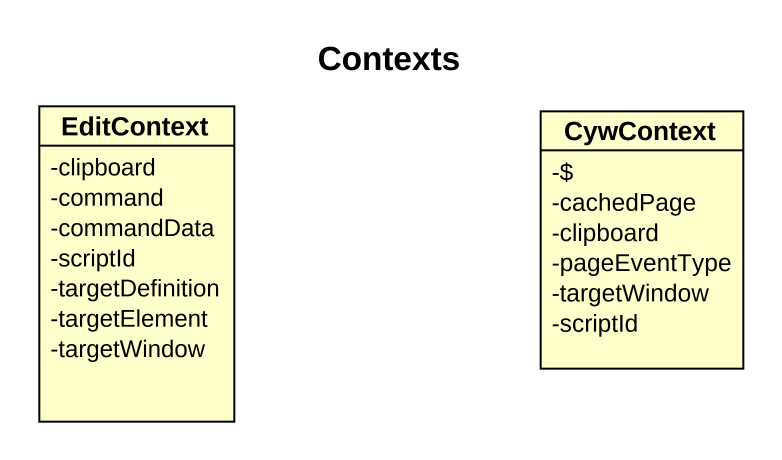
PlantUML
@startuml
title Contexts
hide circle
hide empty members
skinparam classAttributeIconSize 0
class EditContext {
  -clipboard
  -command
  -commandData
  -scriptId
  -targetDefinition
  -targetElement
  -targetWindow
}
class CywContext {
  -$
  -cachedPage
  -clipboard
  -pageEventType
  -targetWindow
  -scriptId
}
@enduml
